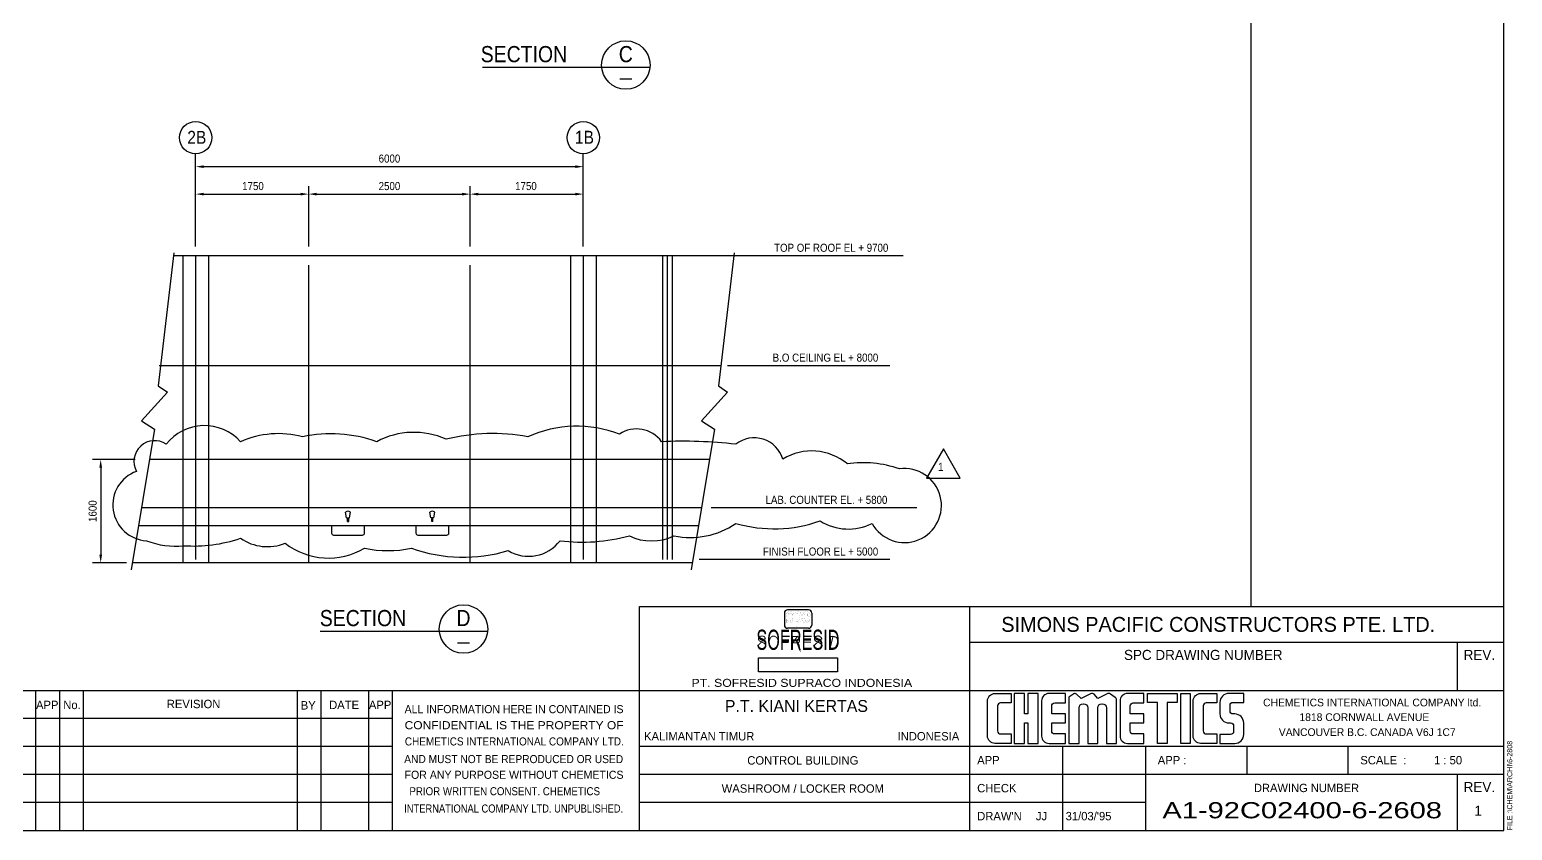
# Model space of a CAD drawing. Extents: x 150 to 41959, y 150 to 29473.
# Drawn here: x 19011 to 41959, y 150 to 12537 of the extents above; entities that cross this region are included whole.
import ezdxf
from ezdxf.enums import TextEntityAlignment as Align

# ---------------------------------------------------------------- set-up
doc = ezdxf.new("R2010")
doc.units = 0
doc.header["$LTSCALE"] = 500
for name, pattern in [('CENTER', [0]), ('HIDDEN2', [0]), ('PHANTOM', [0]), ('PHANTOM2', [0])]:
    doc.linetypes.add(name, pattern=pattern)
doc.layers.get('0').update_dxf_attribs({"linetype": 'CONTINUOUS'})
for name, color, linetype in [('AS', 6, 'CENTER'), ('DIM', 2, 'CONTINUOUS'), ('FORM', 1, 'CONTINUOUS')]:
    doc.layers.add(name, color=color, linetype=linetype)

msp = doc.modelspace()

# ---------------------------------------------------------------- linework, layer by layer
at = {"color": 0}
for p, q in [((29907.06128283721, 9038.312382982116), (21235.2768792653, 9038.312382982118)), ((21379.58283336514, 9038.312382982118), (21379.58283336514, 4288.312382982116)), ((21779.58283336514, 9038.312382982118), (21779.58283336514, 4288.312382982116)), ((27379.58283336514, 9038.312382982118), (27379.58283336514, 4288.312382982116)), ((27779.58283336514, 9038.312382982118), (27779.58283336514, 4288.312382982116)), ((29535.23599969809, 5888.312382982117), (20864.58110185973, 5888.312382982117)), ((29410.15163242924, 5138.312382982116), (20739.49673459089, 5138.312382982116)), ((23916.61134445408, 4986.58167623001), (23901.06457858686, 5074.253671071948)), ((23959.84730553821, 4986.58167623001), (23975.39407140543, 5074.253671071948)), ((25221.71839753807, 4986.58167623001), (25206.17163167085, 5074.253671071948)), ((25264.9543586222, 4986.58167623001), (25280.50112448942, 5074.253671071948)), ((29364.28736443067, 4863.312382982117), (20693.63246659231, 4863.312382982117)), ((23916.61134445408, 4986.58167623001), (23959.84730553821, 4986.58167623001)), ((23928.22932499614, 4928.808513809851), (23928.22932499615, 4969.834432956425)), ((23928.22932499615, 4928.808513809851), (23948.22932499614, 4928.808513809851)), ((23948.22932499614, 4928.808513809851), (23948.22932499614, 4969.834432956418)), ((25264.9543586222, 4986.58167623001), (25221.71839753807, 4986.58167623001)), ((25233.33637808014, 4928.808513809851), (25233.33637808014, 4969.834432956418)), ((25253.33637808013, 4928.808513809851), (25233.33637808014, 4928.808513809851)), ((25253.33637808014, 4928.808513809851), (25253.33637808013, 4969.834432956425)), ((29268.38934952455, 4288.312382982116), (20597.7344516862, 4288.312382982116))]:
    msp.add_line(p, q, dxfattribs=at)
at = {"color": 0, "linetype": 'PHANTOM2'}
msp.add_line((29706.83253411299, 7338.312382982117), (21015.27036039246, 7338.312382982122), dxfattribs=at)
at = {"color": 0, "linetype": 'PHANTOM'}
for points in [[(21241.91324033663, 9085.0671778548), (20999.7059987749, 7028.65762988291), (21143.34325799077, 6928.17940144418), (20741.15885534434, 6483.204191982535), (20942.25105666756, 6354.017789483172), (20580.07309553478, 4182.415719771643)], [(29912.56813817498, 9085.0671778548), (29670.36089661325, 7028.65762988291), (29813.99815582913, 6928.17940144418), (29411.81375318269, 6483.204191982535), (29612.90595450591, 6354.017789483172), (29250.72799337313, 4182.415719771643)]]:
    msp.add_lwpolyline(points, dxfattribs=at)
at = {"color": 0}
msp.add_lwpolyline([(21125.27109631347, 6124.362089904518, 0.7891423851207781), (20665.29324640701, 5703.000124700404, 0.8178055131553708), (20818.61919637583, 4630.442484757262, 0.1197997941799702), (21393.5915087589, 4553.831224761323, 0.09895400003345782), (22275.21562333261, 4668.74807952878, 0.252811679720263), (22965.1823981923, 4592.136819532841, 0.3085869562494169), (24191.78990019585, 4515.525559536903, 0.1054810506678639), (24920.08806480074, 4515.525559536903, 0.1607173261436103), (26415.01597924973, 4477.219964765384, 0.3818927704430747), (27219.97721658603, 4630.442484757262, 0.09895401328217232), (28293.25876862077, 4707.053744753201, 0.2330130190792062), (28983.22544573345, 4707.053744753201, 0.2051377197652205), (29941.51263303857, 4898.581859516597, 0.1559208661557882), (31244.78311002654, 4936.887524741017, 0.2612606398277189), (32049.74424961583, 4898.581859516597, 1.903442038212855), (32471.39061203009, 5741.305789924824, 0.1230250586196927), (31666.42937469378, 5817.917049920763, 0.3223477608178198), (30669.81079764346, 5894.528309916702, 0.5255155304435503), (29941.51263303857, 6124.362089904518, 0.03837894449153294), (28791.56800827242, 6162.667684676037, 0.4091988685992231), (28139.93281865195, 6277.584609896396, 0.2005620671354807), (26721.66787918737, 6239.279015124876, 0.1066972985238545), (25456.72888969161, 6200.973349900457, 0.2331683582134806), (24383.44733765687, 6162.667684676037, 0.137523239730381), (23233.50271289073, 6239.279015124876, 0.1702881257883796), (22275.21562333261, 6162.667684676037, 0.4659694522639926), (21125.27109631347, 6124.362089904518, 2.055946162654722)], format="xyb", dxfattribs=at)
msp.add_lwpolyline([(33152.39848301472, 6050.233581593937), (32892.59086187939, 5600.23358159394), (33412.20610415006, 5600.23358159394)], close=True, dxfattribs=at)
at = {"color": 0, "linetype": 'HIDDEN2'}
for points in [[(24188.22932499614, 4863.312382982117), (24188.22932499614, 4743.312382982117, -0.4142135623730951), (24158.22932499614, 4713.312382982117), (23718.22932499614, 4713.312382982117, -0.4142135623730951), (23688.22932499614, 4743.312382982117), (23688.22932499614, 4863.312382982117)], [(25493.33637808013, 4863.31238298223), (25493.33637808013, 4743.31238298223, -0.4142135623730951), (25463.33637808013, 4713.31238298223), (25023.33637808013, 4713.31238298223, -0.4142135623730951), (24993.33637808013, 4743.31238298223), (24993.33637808013, 4863.31238298223)]]:
    msp.add_lwpolyline(points, format="xyb", dxfattribs=at)
at = {"color": 0}
for centre, radius, start, end in [((23938.22932499614, 5034.808665761703), 54.19526565662115, 46.70488282100411, 133.2951171789959), ((25243.33637808014, 5034.808665761703), 54.19526565662115, 46.70488282100412, 133.2951171789959), ((23938.22932499614, 4965.065441790325), 11.0789564825531, 25.49643305158024, 154.5035669484198), ((25243.33637808014, 4965.065441790325), 11.0789564825531, 25.49643305157531, 154.5035669484247)]:
    msp.add_arc(centre, radius, start, end, dxfattribs=at)
at = {"layer": 'AS', "color": 0}
for p, q in [((21579.58283336514, 9038.312382982118), (21579.58283336514, 4338.312382982116)), ((27579.58283336514, 9038.312382982129), (27579.58283336514, 4338.312382982127)), ((28804.58283336514, 9038.31238298213), (28804.58283336514, 4338.31238298213)), ((28879.58283336514, 9038.31238298213), (28879.58283336514, 4338.31238298213)), ((28954.58283336514, 9038.31238298213), (28954.58283336514, 4338.31238298213))]:
    msp.add_line(p, q, dxfattribs=at)
at = {"layer": 'DIM', "color": 0}
for p, q in [((26020.17135650888, 11957.50519193898), (28611.40025543282, 11957.50519193898)), ((28146.2490289352, 11777.74743643578), (28330.61683323646, 11777.74743643578)), ((21579.58283336514, 9183.587470827284), (21579.58283336514, 10616.90737059263)), ((27579.58283336514, 9183.587470827284), (27579.58283336513, 10616.90737059263)), ((21704.58283336514, 10418.08708113966), (27454.58283336513, 10418.08708113966)), ((21579.58283336514, 10069.6799553265), (21579.58283336514, 10117.98329121643)), ((23329.58283336514, 9183.587470827284), (23329.58283336514, 10117.98329121643)), ((25829.58283336513, 9183.587470827284), (25829.58283336513, 10117.98329121643)), ((21704.58283336514, 9992.98329121643), (23204.58283336514, 9992.98329121643)), ((23454.58283336514, 9992.98329121643), (25704.58283336513, 9992.98329121643)), ((25954.58283336513, 9992.98329121643), (27454.58283336515, 9992.98329121643)), ((32531.68370081459, 9038.312382982116), (29887.72164839063, 9038.312382982116)), ((32325.40229043292, 7338.312382982116), (29812.38614070662, 7338.312382982116)), ((20644.12642600162, 5888.312382982116), (19984.9786686045, 5888.312382982116)), ((20109.9786686045, 5763.312382982116), (20109.9786686045, 4413.312382982116)), ((32739.71102447552, 5138.312382982116), (29558.19775811652, 5138.312382982116)), ((20509.52592160427, 4288.312382982116), (19984.9786686045, 4288.312382982116)), ((32325.40229043294, 4338.312382982116), (29374.94773593584, 4338.312382982116)), ((23508.25832918597, 3232.381776935799), (26099.48722810991, 3232.381776935799)), ((25634.33600161229, 3052.624021432599), (25818.70380591355, 3052.624021432599))]:
    msp.add_line(p, q, dxfattribs=at)
at = {"layer": 'DIM', "color": 0, "linetype": 'CENTER'}
for p, q in [((23329.58283336514, 4288.312382982116), (23329.58283336514, 8893.037295136948)), ((25829.58283336513, 4288.312382982116), (25829.58283336513, 8893.037295136948))]:
    msp.add_line(p, q, dxfattribs=at)
at = {"layer": 'DIM', "color": 0}
for centre, radius in [((28237.81110841928, 11990.00364165112), 375), ((21579.58283336514, 10866.90737059263), 250), ((27579.58283336513, 10866.90737059263), 250), ((25725.89808109637, 3264.880226647943), 375)]:
    msp.add_circle(centre, radius, dxfattribs=at)
for points in [[(21704.58283336514, 10438.92041447299), (21704.58283336514, 10397.25374780633), (21579.58283336514, 10418.08708113966)], [(27454.58283336513, 10438.92041447299), (27454.58283336513, 10397.25374780633), (27579.58283336513, 10418.08708113966)], [(21704.58283336514, 10013.81662454976), (21704.58283336514, 9972.149957883095), (21579.58283336514, 9992.98329121643)], [(23204.58283336514, 10013.81662454976), (23204.58283336514, 9972.149957883095), (23329.58283336514, 9992.98329121643)], [(23454.58283336514, 10013.81662454976), (23454.58283336514, 9972.149957883095), (23329.58283336514, 9992.98329121643)], [(25704.58283336513, 10013.81662454976), (25704.58283336513, 9972.149957883095), (25829.58283336513, 9992.98329121643)], [(25954.58283336513, 10013.81662454976), (25954.58283336513, 9972.149957883095), (25829.58283336513, 9992.98329121643)], [(27454.58283336515, 10013.81662454976), (27454.58283336515, 9972.149957883095), (27579.58283336515, 9992.98329121643)], [(20130.81200193783, 5763.312382982116), (20089.14533527116, 5763.312382982116), (20109.9786686045, 5888.312382982116)], [(20130.81200193783, 4413.312382982116), (20089.14533527116, 4413.312382982116), (20109.9786686045, 4288.312382982116)]]:
    msp.add_solid(points, dxfattribs=at)
at = {"layer": 'FORM', "color": 0}
for p, q in [((37916.10434445129, 3611.9259232), (37916.10434445129, 29472.55861597997)), ((41826.22377622378, 150), (41826.22377622378, 29472.55861597997)), ((28451.66915674178, 3611.9259232), (41826.22377622378, 3611.9259232)), ((28451.66915674178, 150.0000000000028), (28451.66915674178, 3611.9259232)), ((33564.12079957951, 3059.9259232), (41826.22377622378, 3059.9259232)), ((41109.1628892799, 2313.703702000001), (41109.1628892799, 3059.9259232)), ((19102, 2313.703702), (19102, 149.9999999999928)), ((19470, 2313.703701999999), (19470, 149.9999999999925)), ((19838, 2313.703701999999), (19838, 149.9999999999922)), ((23150, 2313.703701999996), (23150, 149.9999999999892)), ((23518, 2313.703701999996), (23518, 149.9999999999892)), ((24254, 2313.703701999996), (24254, 149.9999999999892)), ((24622, 2313.703701999996), (24622, 149.9999999999892)), ((24622.00000000001, 1880.962961600002), (150, 1880.962961600002)), ((24622.00000000001, 1448.222221200001), (150, 1448.222221200003)), ((36284.59783157537, 1448.222221199999), (28451.66915674178, 1448.222221200001)), ((34996.59783157537, 1448.2222212), (34996.59783157537, 150)), ((41826.22377622378, 1448.222221199999), (36284.59783157538, 1448.2222212)), ((37848.59783157538, 1448.222221199999), (37848.59783157537, 1015.4814808)), ((39412.59783157538, 1448.222221199981), (39412.59783157537, 1015.481480799982)), ((24622.00000000001, 1015.481480800002), (150, 1015.481480800004)), ((36284.59783157537, 1015.4814808), (28451.66915674178, 1015.481480800002)), ((41826.22377622378, 1015.4814808), (36284.59783157538, 1015.4814808)), ((41109.1628892799, 150), (41109.1628892799, 1015.4814808)), ((24622.00000000001, 582.7407404000019), (150, 582.7407404000019)), ((36284.59783157537, 582.7407404000016), (28451.66915674178, 582.7407404000019)), ((150, 150), (41826.22377622378, 150))]:
    msp.add_line(p, q, dxfattribs=at)
at = {"layer": 'FORM', "color": 0, "linetype": 'CONTINUOUS'}
for p, q in [((33564.12079957951, 150), (33564.12079957951, 3611.9259232)), ((150, 2313.703702000001), (41826.22377622378, 2313.703702)), ((36284.59783157537, 150), (36284.59783157538, 1448.2222212))]:
    msp.add_line(p, q, dxfattribs=at)
at = {"layer": 'FORM', "color": 0}
for points in [[(30741.34106204944, 3559.66081411549, 0.4142135623730951), (30691.72856204892, 3510.048314115478, 0.4142135623730951)], [(31116.97856204916, 3510.048314115478, 0.4142135623730951), (31067.36606204937, 3559.66081411549, 0.4142135623730951)], [(30691.72856204892, 3325.773314115498, 0.4142135623730951), (30741.34106204944, 3276.160814115486, 0.4142135623730951)], [(31067.36606204937, 3276.160814115486, 0.4142135623730951), (31116.97856204916, 3325.773314115498, 0.4142135623730951)]]:
    msp.add_lwpolyline(points, format="xyb", dxfattribs=at)
for points in [[(30691.72856204892, 3510.048314115478), (30691.72856204892, 3325.773314115498)], [(31067.36606204937, 3559.66081411549), (30741.34106204944, 3559.66081411549)], [(31116.97856204916, 3510.048314115478), (31116.97856204916, 3325.773314115498)], [(31067.36606204937, 3276.160814115486), (30741.34106204944, 3276.160814115486)]]:
    msp.add_lwpolyline(points, dxfattribs=at)
at = {"layer": 'FORM', "color": 0, "const_width": 1.4175}
for points in [[(30719.12791406354, 3497.981653934142, 0.2649801583849902), (30728.26076328271, 3458.367341072711, 0.2649801583849902)], [(30770.2812656287, 3532.672896380621, 0.3495969337888795), (30719.12791406354, 3497.981653934142, 0.3495969337888795)], [(30816.76654137988, 3474.958615452864, 0.3936342458865036), (30764.32707075434, 3505.048388506578, 0.6434168220046662), (30758.36123170517, 3488.400983886334, 0.6434168220046662)], [(30822.08698487881, 3519.427798184337, 0.1543806681393017), (30770.2812656287, 3532.672896380621, 0.1543806681393017)], [(30880.03400348386, 3511.283575825758, 0.02651416550264952), (30871.53770967049, 3509.289923748941, 0.02436190330876967)], [(30904.40802019799, 3532.232297375198, 0.0836388900837488), (30872.21872533406, 3520.687847589546, 0.0836388900837488)], [(30890.1738254404, 3509.981050118598, 0.153806305593043), (30880.03400348386, 3511.283575825713, 0.153806305593043)], [(30912.05252248616, 3493.444348581228, 0.1496496585383769), (30897.21090750096, 3506.728300493263, 0.1496496585383769)], [(30899.12470916312, 3380.636074211419, 0.3412580951651618), (30912.05252248616, 3493.444348581228, 0.3412580951651618)], [(30917.08279764349, 3530.60414024127, 0.153806305593043), (30904.40802019799, 3532.232297375198, 0.153806305593043)], [(30944.43116895051, 3509.933263319557, 0.1496496585383769), (30925.87915021937, 3526.538203209624, 0.1496496585383769)], [(30926.52550913332, 3367.166875967872, 0.3472229159864206), (30944.43116895051, 3509.933263319557, 0.3472229159864206)], [(30969.75184762483, 3468.172882646844, 0.0541372380082049), (30976.93788236571, 3396.348108040605, 0.0541372380082049)], [(31030.12543044457, 3533.088853851781, 0.3321280802567386), (30969.75184762483, 3468.172882646844, 0.3321280802567386)], [(31010.32057709523, 3496.990674506072, 0.1143888711505439), (31014.812381388, 3394.164898761131, 0.1178390781703009)], [(31054.55080486423, 3502.478666843866, 0.5991376851060016), (31010.32057709523, 3496.990674506072, 0.7955520369033527)], [(31092.51519157766, 3480.122088378415, 0.3264943082172232), (31030.02017465402, 3533.069588626098, 0.3381523633448678)], [(31054.55080486423, 3480.122088378415, 1.225977628630325), (31092.51519157766, 3480.122088378415, 1.225977628630325)], [(31054.55080486423, 3480.122088378415, 0.1015183736457274), (31054.55080486423, 3502.478666843866, 0.1015183736457274)], [(30719.07607739264, 3371.207068925117, 0.1507659401117336), (30771.98634145749, 3357.117397040032, 0.1507659401117336)], [(30726.20146784317, 3412.88749523634, 0.4250661347447238), (30779.70300111116, 3385.043164178536, 0.4250661347447238)], [(30771.98634145749, 3357.117397040032, 0.3495969337888795), (30823.13969302192, 3391.808639486465, 0.3495969337888795)], [(30779.5279745245, 3385.01111219531, 0.5793255295406635), (30784.15256927834, 3401.389309534319, 0.6390955371477732)], [(30823.13969302192, 3391.808639486465, 0.26498015838499), (30814.00684380348, 3431.422952347942, 0.26498015838499)], [(30833.42746475679, 3306.549135398667, 0.2070934758033776), (30836.7812253338, 3314.299078899115, 0.2070934758033776)], [(30904.52745328072, 3358.943766647247, 0.03183303762056458), (30871.47838902307, 3358.895229686471, 0.03111850976689751)], [(30872.21872533406, 3387.532756146323, 0.6137777311781937), (30894.75811275185, 3376.088646389656, 0.6137777311781937)], [(30872.21872533406, 3314.110064033469, 0.2073920117712924), (30875.58136411605, 3306.351793122225, 0.2073920117712924)], [(30894.75811275185, 3376.08864638952, 0.08738750665258899), (30899.15890133776, 3380.669928916599, 0.08738750665258899)], [(30904.52745328072, 3358.943766647247, 0.2130920374431803), (30926.52550913332, 3367.166875967872, 0.2130920374431803)], [(30976.93788236571, 3396.348108040605, 0.04789211180493934), (30979.36773273101, 3388.592010117976, 0.04789211180493934)], [(30984.57110033411, 3376.261131312425, 0.1501865236582836), (30992.59405636254, 3366.686564459872, 0.1501865236582836)], [(30992.59405636254, 3366.686564459872, 0.3383571074634022), (31057.03445633113, 3371.679834212513, 0.3383571074634022)], [(31014.812381388, 3394.164898761131, 0.4476033871394089), (31044.61619899518, 3389.796371934529, 0.4476033871394089)], [(31044.61619899518, 3389.796371934529, 0.09879852695169625), (31079.56472321308, 3420.376059720651, 0.09879852695169625)], [(31057.03445633113, 3371.679834212513, 0.07167102148497505), (31089.32192540593, 3417.806338057938, 0.07167102148497505)]]:
    msp.add_lwpolyline(points, format="xyb", dxfattribs=at)
at = {"layer": 'FORM', "color": 0}
for points, const_width in [([(30728.2414980407, 3458.421262139121), (30740.58073487901, 3445.009048184341)], 1.4175), ([(30740.74616889044, 3444.781245236312), (30784.30333073408, 3401.243259234855)], 1.4175), ([(30801.83832480758, 3445.009048184341), (30758.28116296467, 3488.547034185798)], 1.4175), ([(30814.02610904548, 3431.369031281532), (30801.80571665329, 3445.02512178375)], 1.4175), ([(30821.7559491102, 3520.21325076695), (30816.79738587697, 3474.958615452864)], 1.4175), ([(30872.21872533406, 3533.602798184314), (30825.61666459584, 3504.924606961061)], 1.4175), ([(30826.1499753338, 3505.252798184314), (30836.92084504652, 3495.283446188308)], 1.4175), ([(30836.7812253338, 3495.412676055288), (30836.7812253338, 3314.299078899115)], 1.4175), ([(30872.21872533406, 3534.021196815014), (30872.21872533406, 3520.23665142757)], 1.4175), ([(30872.21872533406, 3509.485158643532), (30872.21872533406, 3387.532756146323)], 1.4175), ([(30890.1738254404, 3509.981050118598), (30897.21090750096, 3506.728300493263)], 1.4175), ([(30917.08279764349, 3530.60414024127), (30925.87915021937, 3526.538203209624)], 1.4175), ([(30727.24111163476, 3412.539737457122), (30718.75489893133, 3412.615303276437)], 1.4175), ([(30719.46328700648, 3413.28346034485), (30719.42847128299, 3370.634321058345)], 1.4175), ([(30826.1499753338, 3299.715298184322), (30833.42746475679, 3306.549135398667)], 1.4175), ([(30882.66493539119, 3299.715298184322), (30826.1499753338, 3299.715298184322)], 1.4175), ([(30872.21872533406, 3358.942442275896), (30872.21872533406, 3314.110064033469)], 1.4175), ([(30882.66493539119, 3299.715298184322), (30875.58136411605, 3306.351793122225)], 1.4175), ([(30979.36773273101, 3388.592010117976), (30984.57110033411, 3376.261131312425)], 1.4175), ([(31079.56472321308, 3420.376059720651), (31089.32192540593, 3417.806338057938)], 1.4175), ([(30399.93741768118, 3106.270840960509), (30399.93741768118, 3106.270840960509), (30398.33152710049, 3112.698109164206), (30396.61843909704, 3118.420739307897), (30394.79497531207, 3123.500029648597), (30392.85795738393, 3127.997278443457), (30390.80420695315, 3131.973783949582), (30388.63054565951, 3135.490844423988), (30386.33379514282, 3138.609758123824), (30383.91077704288, 3141.391823306106), (30381.35869825488, 3143.889873230604), (30378.67630669786, 3146.122881167288), (30375.86273554549, 3148.101355388884), (30372.91711797367, 3149.835804167936), (30369.83858715609, 3151.336735777171), (30366.62627626716, 3152.614658489177), (30363.27931848206, 3153.68008057659), (30359.79684697374, 3154.543510312136), (30356.18365336264, 3155.213509991985), (30352.46716304461, 3155.690858006677), (30348.68045985928, 3155.97438677038), (30344.85662764779, 3156.062928697305), (30341.02875025052, 3155.955316201529), (30337.22991150859, 3155.650381697218), (30333.49319526166, 3155.146957598539), (30329.85168535012, 3154.443876319659), (30326.33425187957, 3153.541851385229), (30322.95291001571, 3152.449120762106), (30319.71546118654, 3151.175803527588), (30316.62970682297, 3149.732018759108), (30313.70344835447, 3148.127885534007), (30310.94448720975, 3146.373522929629), (30308.36062481973, 3144.479050023313), (30305.95966261314, 3142.45458589245), (30303.74814993917, 3140.30937392505), (30301.72762781946, 3138.049154751446), (30299.89838519756, 3135.678793312776), (30298.26071101412, 3133.203154549995), (30296.81489421197, 3130.627103404198), (30295.56122373175, 3127.955504816431), (30294.49998851629, 3125.19322372765), (30293.63147750697, 3122.345125078994), (30292.95687054906, 3119.419771166634), (30292.48091110636, 3116.440513707551), (30292.2092335422, 3113.434401773942), (30292.14747222428, 3110.428484437956), (30292.30126151812, 3107.44981077179), (30292.6762357885, 3104.525429847639), (30293.27802940312, 3101.682390737654), (30294.11227672605, 3098.947742513986), (30295.18157823474, 3096.3417881973), (30296.47639884785, 3093.857846601817), (30297.98416959672, 3091.482490490319), (30299.69232150976, 3089.202292625544), (30301.58828561831, 3087.003825770229), (30303.65949295152, 3084.873662687063), (30305.89337454, 3082.798376138829), (30308.27736141361, 3080.764538888264), (30310.80001629085, 3078.761739961522), (30313.45442864691, 3076.791633438519), (30316.23481964413, 3074.858889662722), (30319.13541044629, 3072.968178977511), (30322.15042221648, 3071.124171726263), (30325.27407611775, 3069.331538252357), (30328.50059331319, 3067.594948899217), (30331.82419496731, 3065.919074010265), (30335.23604427388, 3064.305827128931), (30338.71507255823, 3062.746094599027), (30342.23715317636, 3061.228005964416), (30345.77815948502, 3059.739690768959), (30349.31396484022, 3058.269278556521), (30352.82044259872, 3056.804898870963), (30356.27346611797, 3055.334681256194), (30359.64890875254, 3053.84675525603), (30362.92671312473, 3052.329412579014), (30366.10309891181, 3050.771593592584), (30369.17835505516, 3049.162400828812), (30372.15277049687, 3047.490936819725), (30375.02663417905, 3045.746304097396), (30377.80023504307, 3043.917605193941), (30380.47386203176, 3041.993942641433), (30383.04780408504, 3039.964418971898), (30385.5188346875, 3037.821769206733), (30387.86966548502, 3035.573258324588), (30390.07949266521, 3033.229783793389), (30392.12751241645, 3030.802243081019), (30393.99292092491, 3028.301533655452), (30395.65491437967, 3025.73855298457), (30397.09268896764, 3023.124198536346), (30398.28544087719, 3020.469367778618), (30399.21792842503, 3017.781682452472), (30399.89715845146, 3015.05566139091), (30400.33569992735, 3012.282547700137), (30400.54612182063, 3009.453584486222), (30400.54099310361, 3006.56001485528), (30400.33288274423, 3003.593081913517), (30399.93435971334, 3000.544028767002), (30399.35799298106, 2997.404098521896), (30398.61599034044, 2994.174361465196), (30397.71911487402, 2990.895196607574), (30396.67776848797, 2987.616810140492), (30395.50235308922, 2984.389408255505), (30394.20327058393, 2981.26319714412), (30392.79092287758, 2978.288382997892), (30391.27571187634, 2975.515172008239), (30389.66803948712, 2972.993770366805), (30387.9756349044, 2970.76085972891), (30386.19553647292, 2968.79902360571), (30384.32210982788, 2967.07732097217), (30382.34972060378, 2965.564810803256), (30380.27273443364, 2964.230552074026), (30378.08551695195, 2963.043603759446), (30375.78243379318, 2961.973024834482), (30373.3578505911, 2960.987874274191), (30370.80933541944, 2960.064476032142), (30368.14726610461, 2959.208213976411), (30365.38522291445, 2958.43173695372), (30362.53678611389, 2957.747693810746), (30359.61553597077, 2957.168733394213), (30356.63505275003, 2956.707504550799), (30353.60891671877, 2956.376656127271), (30350.55070814411, 2956.188836970217), (30347.47477780326, 2956.152512077154), (30344.3985585203, 2956.259411048235), (30341.34025363088, 2956.497079634449), (30338.3180664721, 2956.853063586699), (30335.35020037886, 2957.314908655929), (30332.4548586868, 2957.870160593132), (30329.65024473157, 2958.506365149254), (30326.95456185026, 2959.21106807515), (30324.38187187723, 2959.973858397064), (30321.92967065199, 2960.792498242075), (30319.59131250984, 2961.666793012604), (30317.36015179046, 2962.596548110936), (30315.22954283133, 2963.581568939493), (30313.19283996924, 2964.621660900606), (30311.24339754166, 2965.716629396605), (30309.37456988755, 2966.866279829913), (30307.57727941742, 2968.075120379184), (30305.83272083237, 2969.366470328453), (30304.11965690797, 2970.768351738128), (30302.41685041834, 2972.308786668567), (30300.70306413906, 2974.015797180176), (30298.95706084495, 2975.917405333315), (30297.15760331088, 2978.041633188389), (30295.28345431096, 2980.416502805805), (30293.32974999194, 2983.068122702401), (30291.35711998239, 2986.014947221214), (30289.44256728279, 2989.273517161758), (30287.66309489216, 2992.860373323641), (30286.09570581099, 2996.792056506286), (30284.81740303902, 3001.085107509301), (30283.90518957673, 3005.7560671322), (30283.43606842315, 3010.8214761745), (30395.79514748545, 3124.404227590015), (30385.29153377455, 3144.331026083968), (30361.25157281637, 3156.586007157751), (30328.48325680312, 3156.586007157751), (30303.92551207111, 3143.733222129152), (30291.57267059415, 3123.208619680384), (30291.57267059415, 3097.503049623186), (30306.81030738557, 3080.465636910834), (30330.85026834375, 3065.221636062973), (30360.73378904181, 3054.16226289882), (30384.10802800423, 3041.209843877744), (30401.12092345149, 3020.784875421453), (30401.12092345149, 2998.466861108239), (30390.54334063036, 2969.772271276919), (30374.71395095341, 2960.406675984781), (30350.74795910547, 2954.528270429058), (30325.59846148794, 2958.613264120334), (30308.58556604141, 2966.285081540503), (30296.30669367467, 2977.444088697133), (30284.02782130867, 2996.773083236224), (30283.43606842315, 3010.8214761745)], 14.0625), ([(30659.06481244962, 2943.193837850652), (30659.06481244962, 3151.448072561346), (30771.90764168914, 3151.448072561346)], 16.875), ([(30758.28864410938, 3058.998770600841), (30661.49674694676, 3058.998770600841)], 16.875), ([(30818.1148081239, 3149.98831067934), (30818.1148081239, 3149.98831067934), (30843.07808391965, 3149.780423905362), (30862.64687588843, 3149.19192607132), (30877.55979666178, 3148.275560909281), (30888.55545887124, 3147.084072151268), (30896.37247514835, 3145.670203529301), (30901.74945812393, 3144.086698775357), (30905.42502043096, 3142.386301621458), (30908.13777470027, 3140.621755799669), (30910.50536890686, 3138.836776862594), (30912.66159240182, 3137.038967645743), (30914.61926987973, 3135.22690280521), (30916.39122603516, 3133.399156997133), (30917.9902855634, 3131.554304877558), (30919.42927315901, 3129.690921102714), (30920.72101351656, 3127.807580328602), (30921.87833133063, 3125.902857211407), (30922.91254717344, 3123.974138415873), (30923.82896512496, 3122.014058641038), (30924.63138514355, 3120.014064594683), (30925.32360718757, 3117.965602984499), (30925.90943121392, 3115.860120518267), (30926.39265718168, 3113.689063903633), (30926.77708504704, 3111.443879848378), (30927.06651476907, 3109.116015060193), (30927.2652212792, 3106.702301592362), (30927.37937940398, 3104.221112880362), (30927.41563894448, 3101.696207705357), (30927.3806497025, 3099.151344848372), (30927.28106147694, 3096.61028309048), (30927.12352407031, 3094.096781212751), (30926.91468728296, 3091.634597996257), (30926.66120091523, 3089.247492222069), (30926.36908147539, 3086.954312531373), (30926.04181229978, 3084.754267005759), (30925.68224343264, 3082.641653586928), (30925.29322491679, 3080.610770216584), (30924.87760679648, 3078.65591483643), (30924.43823911523, 3076.771385388168), (30923.97797191658, 3074.951479813502), (30923.49965524478, 3073.190496054179), (30922.99956839194, 3071.481068945753), (30922.44770765316, 3069.809180899905), (30921.8074985714, 3068.15915122212), (30921.04236669108, 3066.515299217975), (30920.11573755441, 3064.861944193002), (30918.99103670581, 3063.183405452686), (30917.63168968897, 3061.464002302649), (30916.00112204684, 3059.688054048378), (30913.93894489153, 3057.859678706576), (30910.78951160595, 3056.062189138368), (30905.77336113926, 3054.398696916008), (30898.1110324428, 3052.972313611793), (30887.02306446645, 3051.886150797976), (30871.72999616083, 3051.243320046764), (30851.45236647583, 3051.1469329305), (30825.41071436277, 3051.700101021437), (30892.53273324281, 3149.98831067934), (30910.52919236751, 3140.743408449419), (30923.17537504929, 3126.146139205879), (30928.03929541766, 3110.089177995645), (30927.06653189376, 3088.193239172655), (30923.66178249864, 3072.622818646199), (30919.28426957962, 3060.458462567534), (30903.23333750272, 3049.267257771829), (30825.41071436277, 3051.700101021437)], 16.875), ([(30818.60121557326, 2943.193837850652), (30818.60121557326, 3149.98831067934)], 16.875), ([(30899.34218065897, 3047.807495889823), (30899.34218065897, 3047.807495889823), (30905.17595314083, 3041.282283656222), (30909.66977430213, 3035.474583087956), (30913.01126564355, 3030.235189711687), (30915.3880486672, 3025.41489905417), (30916.98774487446, 3020.864506642114), (30917.9979757682, 3016.43480800218), (30918.60636284906, 3011.97659866108), (30919.0005276199, 3007.340674145565), (30919.3391171662, 3002.420357987388), (30919.6648809149, 2997.279085738786), (30919.99159387484, 2992.022820956994), (30920.33303105633, 2986.757527199291), (30920.70296747112, 2981.58916802305), (30921.11517812806, 2976.623706985505), (30921.58343803818, 2971.967107643889), (30922.12152221179, 2967.725333555621), (30922.7410681509, 2963.974412369374), (30923.44516332811, 2960.670628100127), (30924.23475770698, 2957.740328854255), (30925.11080125329, 2955.10986273813), (30926.07424392987, 2952.705577858172), (30927.1260357025, 2950.4538223208), (30928.26712653401, 2948.280944232386), (30929.49846639091, 2946.113291699397), (30916.8522837084, 3029.317621514623), (30919.28426957962, 3010.827817054781), (30921.22979662742, 2962.170252909631), (30926.09371699579, 2951.952199396795), (30929.49846639091, 2946.113291699397)], 16.875), ([(30985.91993238439, 3151.448072561346), (31111.89530038097, 3151.448072561346)], 16.875), ([(31103.14027454293, 3059.971921883756), (30991.75661627593, 3059.971921883756)], 16.875), ([(30994.18855077307, 3154.854067093869), (30994.18855077307, 2955.844804528409)], 16.875), ([(31268.99971763338, 3106.196572864031), (31268.99971763338, 3106.196572864031), (31268.86339532863, 3109.468207228395), (31268.45632830952, 3112.708954044013), (31267.78136641802, 3115.910735633873), (31266.84135949905, 3119.065474321054), (31265.63915739386, 3122.165092428544), (31264.1776099466, 3125.201512279467), (31262.45956699928, 3128.166656196812), (31260.48787839533, 3131.052446503657), (31258.26919393582, 3133.849538376183), (31255.82536325234, 3136.543518403381), (31253.18203593557, 3139.118706027296), (31250.36486157548, 3141.559420689976), (31247.39948976127, 3143.849981833604), (31244.31157008509, 3145.97470890027), (31241.1267521347, 3147.917921332022), (31237.87068550224, 3149.663938570951), (31234.56521981858, 3151.19969343997), (31231.21700488479, 3152.522572285182), (31227.8288905443, 3153.632574833467), (31224.40372663983, 3154.529700811748), (31220.9443630141, 3155.213949946859), (31217.45364951054, 3155.685321965724), (31213.93443597186, 3155.943816595267), (31210.38957224079, 3155.989433562366), (31206.82459983579, 3155.822647845083), (31203.25582697038, 3155.445835426202), (31199.70225353533, 3154.86184753969), (31196.18287941991, 3154.073535419605), (31192.71670451341, 3153.083750299823), (31189.32272870658, 3151.895343414402), (31186.01995188798, 3150.511165997308), (31182.8273739469, 3148.934069282462), (31179.76399470787, 3147.167696422333), (31176.84881372403, 3145.218858242891), (31174.1008304845, 3143.095157488473), (31171.53904447765, 3140.804196903503), (31169.18245519188, 3138.353579232456), (31167.05006211483, 3135.75090721962), (31165.1608647349, 3133.003783609468), (31163.53386254119, 3130.119811146336), (31162.18441344896, 3127.109601982978), (31161.11330908676, 3123.9958059051), (31160.3176995122, 3120.804082106828), (31159.79473478216, 3117.560089782195), (31159.54156495205, 3114.289488125281), (31159.5553400795, 3111.017936330166), (31159.83321022064, 3107.771093590885), (31160.37232543237, 3104.574619101516), (31161.17395236794, 3101.449420340863), (31162.25582406329, 3098.397397926795), (31163.63979015001, 3095.415700761817), (31165.34770026043, 3092.501477748523), (31167.40140402759, 3089.65187778955), (31169.82275108382, 3086.864049787403), (31172.6335910607, 3084.135142644676), (31175.85577358983, 3081.462305263961), (31179.49943186028, 3078.841736227481), (31183.52783328006, 3076.265832836419), (31187.89252881248, 3073.726042071633), (31192.54506942158, 3071.213810913845), (31197.43700607065, 3068.720586344001), (31202.51988972447, 3066.237815342823), (31207.74527134632, 3063.756944891214), (31213.06470190026, 3061.269421969986), (31218.42925732559, 3058.764476092814), (31223.7881134664, 3056.222466905013), (31229.08997114206, 3053.621536584672), (31234.28353117339, 3050.939827309925), (31239.31749437903, 3048.155481258949), (31244.14056157981, 3045.246640609833), (31248.70143359436, 3042.191447540712), (31252.94881124352, 3038.968044229717), (31256.83614526857, 3035.560908452556), (31260.3358861015, 3031.979860375271), (31263.42523409472, 3028.241055761385), (31266.08138960143, 3024.360650374468), (31268.28155297477, 3020.354799978089), (31270.00292456866, 3016.239660335862), (31271.22270473552, 3012.031387211267), (31271.91809382854, 3007.746136367963), (31272.08085862291, 3003.40671597079), (31271.76103157978, 2999.062543790081), (31271.02321158014, 2994.769689997532), (31269.9319975072, 2990.584224764792), (31268.55198824193, 2986.562218263465), (31266.94778266825, 2982.759740665245), (31265.18397966644, 2979.232862141783), (31263.3251781204, 2976.037652864728), (31261.41856056271, 2973.215452722583), (31259.44164413592, 2970.7486804714), (31257.35452963414, 2968.605024584043), (31255.11731785079, 2966.752173533281), (31252.69010957851, 2965.157815792066), (31250.0330056129, 2963.789639833261), (31247.10610674662, 2962.615334129681), (31243.86951377306, 2961.602587154187), (31240.30201045313, 2960.724155830452), (31236.45711241767, 2959.97307088502), (31232.40701826359, 2959.347431495292), (31228.22392658778, 2958.845336838534), (31223.98003598788, 2958.464886092146), (31219.74754506079, 2958.204178433483), (31215.59865240412, 2958.061313039856), (31211.60555661405, 2958.034389088665), (31207.82319829374, 2958.125307152171), (31204.23748606114, 2958.351173382528), (31200.81707053975, 2958.732895326797), (31197.53060235449, 2959.291380532125), (31194.34673212815, 2960.047536545575), (31191.23411048419, 2961.022270914249), (31188.16138804683, 2962.236491185207), (31185.09721543957, 2963.7111049056), (31182.02085141308, 2965.457437002409), (31178.95398723191, 2967.448481922487), (31175.92892228564, 2969.647651492472), (31172.97795596602, 2972.01835753914), (31170.13338766334, 2974.524011889219), (31167.42751676862, 2977.12802636944), (31164.8926426729, 2979.793812806487), (31162.56106476791, 2982.484783027088), (31160.46049095672, 2985.185414829733), (31158.60026320148, 2987.964449899858), (31156.98513197491, 2990.911695894614), (31155.61984775119, 2994.11696047115), (31154.50916100523, 2997.670051286662), (31153.65782221121, 3001.660775998301), (31153.07058184186, 3006.178942263217), (31152.75219037282, 3011.314357738605), (31268.99971763338, 3114.954934410128), (31263.16303374112, 3131.985046903277), (31238.35707582617, 3151.93461324517), (31210.63277596546, 3158.260131541705), (31181.44925375742, 3150.961461962255), (31160.53445268696, 3131.498436304185), (31157.61611074046, 3103.76365969911), (31171.23505694687, 3080.894639508518), (31212.57830301398, 3061.431613850449), (31256.83994240022, 3040.995436909464), (31277.7547948455, 3008.39490388986), (31263.64944119047, 2971.901765738643), (31247.59850911356, 2960.223950343801), (31209.17360499221, 2956.817955811324), (31185.3404106019, 2960.710560942938), (31160.0480452376, 2982.606429850615), (31153.23854644809, 2996.717088495019), (31152.75219037282, 3011.314357738605)], 16.875), ([(31332.71703849238, 3169.937877021233), (31332.71703849238, 2943.193837850652)], 16.875), ([(31397.40707150119, 3150.474921278477), (31397.40707150119, 3150.474921278477), (31413.68337668606, 3150.34266519266), (31427.34485241523, 3149.964270188696), (31438.71781794948, 3149.367296146796), (31448.12859255031, 3148.579302947031), (31455.90349547926, 3147.627850469611), (31462.36884599708, 3146.540498594698), (31467.85096336458, 3145.344807202458), (31472.676166844, 3144.068336173053), (31477.11884328888, 3142.729300403574), (31481.24564993046, 3141.30853485873), (31485.07131159273, 3139.77752952011), (31488.61055309968, 3138.107774369304), (31491.87809927604, 3136.270759387993), (31494.88867494507, 3134.237974557767), (31497.6570049315, 3131.980909860216), (31500.1978140586, 3129.471055276975), (31502.52606463906, 3126.691146413317), (31504.65766893027, 3123.668901369286), (31506.6087766783, 3120.443283868475), (31508.39553762923, 3117.053257634519), (31510.03410152768, 3113.537786391147), (31511.54061811973, 3109.935833861949), (31512.93123715146, 3106.286363770654), (31514.22210836823, 3102.628339840806), (31515.4258982118, 3098.989480149715), (31516.54133991393, 3095.352520188875), (31517.56368340063, 3091.688949803268), (31518.48817860006, 3087.970258838062), (31519.31007543896, 3084.167937138239), (31520.02462384477, 3080.253474548921), (31520.62707374495, 3076.198360915135), (31521.11267506622, 3071.974086081912), (31521.47683610525, 3067.563385609095), (31521.7155986356, 3062.993977915233), (31521.82516279933, 3058.304827133646), (31521.8017287392, 3053.534897397697), (31521.64149659726, 3048.723152840615), (31521.34066651703, 3043.908557595808), (31520.89543863982, 3039.13007579655), (31520.30201310914, 3034.42667157616), (31519.55817337436, 3029.830656643856), (31518.6680361148, 3025.347733012371), (31517.63730131712, 3020.976950270427), (31516.47166896943, 3016.717358006657), (31515.17683905764, 3012.568005809784), (31513.75851156987, 3008.52794326844), (31512.22238649203, 3004.596219971348), (31510.57416381078, 3000.771885507141), (31508.81764351867, 2997.056682114511), (31506.94902562315, 2993.46312263225), (31504.96261013829, 2990.006412549122), (31502.85269707671, 2986.701757353979), (31500.61358645104, 2983.564362535584), (31498.23957827536, 2980.609433582743), (31495.72497256155, 2977.85217598422), (31493.06406932298, 2975.307795228822), (31490.2502186094, 2972.987220250264), (31487.27297061047, 2970.884273761807), (31484.12092555369, 2968.988501921661), (31480.78268366586, 2967.28945088795), (31477.24684517376, 2965.776666818886), (31473.50201030346, 2964.439695872592), (31469.53677928247, 2963.268084207324), (31465.33975233757, 2962.25137798125), (31460.85139719722, 2961.379756937289), (31455.81965159505, 2960.645935157585), (31449.94432076707, 2960.043260309079), (31442.92520995001, 2959.565080058713), (31434.46212437845, 2959.204742073428), (31424.25486928984, 2958.955594020075), (31412.00324991802, 2958.810983565685), (31397.40707150119, 2958.764258377108), (31444.58705283393, 3150.474921278477), (31476.20250953838, 3144.636013581033), (31502.46763842657, 3132.4715875871), (31515.11382110836, 3102.303967732417), (31522.40972734723, 3074.082580528205), (31521.9233198986, 3033.210226646237), (31511.70907171323, 2999.636542343763), (31494.68537611243, 2972.874917021557), (31467.93383977562, 2960.710560942938), (31439.72313246555, 2958.764258377108), (31397.40707150119, 2958.764258377108)], 16.875), ([(31405.1893338146, 3156.313828975875), (31405.1893338146, 2951.465588797704)], 16.875), ([(30986.40628845966, 2960.223950343801), (31115.78645722472, 2960.223950343801)], 16.875)]:
    msp.add_lwpolyline(points, dxfattribs=dict(at, const_width=const_width))
at = {"layer": 'FORM', "color": 0, "const_width": 14.0625}
msp.add_lwpolyline([(30528.71763930522, 3154.792595293305, 0.1420302829006971), (30502.74141107508, 3151.684079729297, 0.1070367857440437), (30477.78093605736, 3127.927446490834, 0.08079455742283509), (30462.49721936835, 3095.08894740094, 0.06869892818394385), (30456.68226274935, 3052.966654989189, 0.06869892818398819), (30462.49721936835, 3010.844362577439, 0.0807945574228752), (30477.78093605736, 2978.005863487545, 0.1070367857441102), (30502.74141107508, 2958.115094157996, 0.1429729435043451), (30528.71763930522, 2953.432296511904, 0.1429729435043087), (30549.20708295246, 2959.21106807515, 0.1070367857440453), (30577.31534499541, 2979.735670523918, 0.08079455742285661), (30590.77772313245, 3010.8214761745, 0.06869892818398302), (30597.21303575785, 3053.564458944005, 0.06869892818394902), (30591.36947601725, 3094.514029849109, 0.08079455742285342), (30577.31534499541, 3125.599835499646, 0.1162823980430541), (30553.94110603371, 3146.124437948414, 0.1377185798393963)], format="xyb", close=True, dxfattribs=at)
at = {"layer": 'FORM', "color": 0}
for points in [[(31515.45903004877, 2599.821863706905), (30293.24809404931, 2599.821863706905), (30293.24809404931, 2818.029545706907), (31515.45903004877, 2818.029545706907)], [(34618.05545860197, 2267.703702000001), (34461.65545860197, 2267.703702000001), (34461.65545860197, 1949.962961600001), (34406.45545860197, 1949.962961600001), (34406.45545860197, 2267.703702000001), (34250.05545860197, 2267.703702000001), (34250.05545860198, 1494.2222212), (34406.45545860197, 1494.2222212), (34406.45545860197, 1811.962961600002), (34461.65545860197, 1811.962961600002), (34461.65545860197, 1494.2222212), (34618.05545860197, 1494.2222212)], [(36826.05545860196, 2267.703701999981), (36973.25545860196, 2267.703701999981), (36973.25545860198, 1494.22222119998), (36826.05545860196, 1494.22222119998)]]:
    msp.add_lwpolyline(points, close=True, dxfattribs=at)
for points in [[(33836.05545860198, 2152.703701999978, -0.4142135623730977), (33951.05545860198, 2267.703701999979), (34204.05545860198, 2267.703701999979), (34204.05545860198, 2120.503701999979), (34038.45545860197, 2120.503701999979, 0.4142135623730984), (33992.45545860197, 2074.503701999979), (33992.45545860198, 1687.422221199977, 0.4142135623730888), (34038.45545860197, 1641.422221199979), (34204.05545860198, 1641.422221199978), (34204.05545860198, 1494.222221199978), (33951.05545860199, 1494.222221199978, -0.4142135623730923), (33836.05545860199, 1609.222221199977)], [(35832.45545860197, 2169.392891223096, 0.2455593369827397), (35812.71743329678, 2207.159393379492), (35741.44627373628, 2256.719751950612, 0.3345492943685248), (35686.50439054748, 2263.518182706051), (35541.29573211908, 2190.341236608618), (35486.24854177415, 2254.765937118091, 0.3345492943685248), (35431.30665858536, 2261.56436787353), (35286.09800015696, 2188.387421776098), (35214.4133236218, 2257.353490094475, 0.3345492943685054), (35170.45981707077, 2262.792234698824), (35096.45545860197, 2209.036082772255), (35096.45545860197, 1494.2222212), (35252.85545860197, 1494.2222212), (35252.85545860197, 2044.343985433748, -0.4142135623730951), (35317.25545860197, 2108.743985433748), (35321.85545860197, 2108.743985433748, -0.4142135623730951), (35386.25545860198, 2044.343985433748), (35386.25545860198, 1494.2222212), (35542.65545860197, 1494.2222212), (35542.65545860197, 2044.343985433748, -0.4142135623730951), (35607.05545860197, 2108.743985433748), (35611.65545860198, 2108.743985433748, -0.4142135623730951), (35676.05545860198, 2044.343985433748), (35676.05545860198, 1494.2222212), (35832.45545860197, 1494.2222212)], [(37019.25545860198, 2152.703702, -0.4142135623730977), (37134.25545860198, 2267.703702000001), (37387.25545860199, 2267.703702000001), (37387.25545860199, 2120.503702000001), (37221.65545860198, 2120.503702000001, 0.4142135623730984), (37175.65545860198, 2074.503702), (37175.65545860198, 1687.422221199999, 0.4142135623730888), (37221.65545860198, 1641.4222212), (37387.25545860199, 1641.4222212), (37387.25545860199, 1494.2222212), (37134.25545860199, 1494.2222212, -0.4142135623730923), (37019.25545860199, 1609.222221199999)], [(37644.85545860198, 1765.962961600002), (37644.85545860198, 1678.222221199999, -0.4142135623730938), (37598.85545860199, 1632.222221199999), (37433.25545860198, 1632.222221199998), (37433.25545860198, 1494.222221199999), (37663.25545860198, 1494.2222212, 0.4142135623730998), (37801.25545860198, 1632.222221200002), (37801.25545860198, 1811.962961600002, 0.4142135623730943), (37663.25545860198, 1949.962961600001), (37635.65545860198, 1949.962961600001, -0.4142135623730945), (37589.65545860198, 1995.962961600002), (37589.65545860198, 2083.703702000001, -0.4142135623730951), (37635.65545860198, 2129.703702000001), (37801.25545860198, 2129.703702000001), (37801.25545860198, 2267.703702000001), (37571.25545860198, 2267.703702000001, 0.4142135623730902), (37433.25545860198, 2129.703702000003), (37433.25545860198, 1949.962961600001, 0.4142135623730951), (37571.25545860198, 1811.962961600002), (37598.85545860199, 1811.962961600002, -0.4142135623730951)]]:
    msp.add_lwpolyline(points, format="xyb", close=True, dxfattribs=at)
at = {"layer": 'FORM', "color": 0, "linetype": 'CONTINUOUS'}
for points in [[(34875.65545860197, 1641.4222212, -0.4142135623730888), (34829.65545860198, 1687.422221199999), (34829.65545860198, 1811.962961600009), (35041.25545860197, 1811.962961600009), (35041.25545860197, 1949.962961600007), (34829.65545860198, 1949.962961600009), (34829.65545860196, 2074.503702, -0.4142135623730985), (34875.65545860196, 2120.503702000001), (35041.25545860197, 2120.503702000001), (35041.25545860197, 2267.703702000001), (34788.25545860196, 2267.703702000001, 0.4142135623730977), (34673.25545860197, 2152.703702), (34673.25545860198, 1609.222221199999, 0.4142135623730924), (34788.25545860198, 1494.2222212), (35041.25545860197, 1494.2222212), (35041.25545860197, 1641.4222212)], [(36090.05545860196, 1641.4222212, -0.4142135623730888), (36044.05545860196, 1687.422221199999), (36044.05545860196, 1811.962961600009), (36255.65545860196, 1811.962961600009), (36255.65545860196, 1949.962961600007), (36044.05545860196, 1949.962961600009), (36044.05545860196, 2074.503702, -0.4142135623730985), (36090.05545860196, 2120.503702000001), (36255.65545860196, 2120.503702000001), (36255.65545860196, 2267.703702000001), (36002.65545860196, 2267.703702000001, 0.4142135623730977), (35887.65545860196, 2152.703702), (35887.65545860197, 1609.222221199999, 0.4142135623730924), (36002.65545860197, 1494.2222212), (36255.65545860196, 1494.2222212), (36255.65545860196, 1641.4222212)]]:
    msp.add_lwpolyline(points, format="xyb", close=True, dxfattribs=at)
msp.add_lwpolyline([(36467.25545860196, 1494.2222212), (36467.25545860197, 2129.703702000001), (36310.85545860196, 2129.703702000001), (36310.85545860196, 2267.703702000001), (36770.85545860197, 2267.703702000001), (36770.85545860196, 2129.703702000001), (36614.45545860197, 2129.703702000001), (36614.45545860197, 1494.2222212)], close=True, dxfattribs=at)
at = {"layer": 'FORM', "color": 0}
msp.add_arc((30832.57133601434, 3445.40798200543), 92.8695403067264, 314.5549847091064, 314.5570776301503, dxfattribs=at)

# ---------------------------------------------------------------- texts
at = {"color": 0, "width": 0.9}
msp.add_text('1', height=125, dxfattribs=at).set_placement((33154.67376500969, 5773.524250445771), align=Align.MIDDLE_RIGHT)
at = {"color": 0, "width": 0.9719944142505964}
msp.add_text('A1-92C02400-6-2608', height=250, dxfattribs=at).set_placement((36542.52142930304, 336.028964683964), (40870.21084513307, 336.028964683964), align=Align.FIT)
at = {"layer": 'DIM', "color": 0, "width": 0.9}
for s, height, p in [('SECTION', 250, (26660.9321552301, 12159.10622781393)), ('C', 250, (28237.23668215022, 12159.10622781393)), ('2B', 200, (21597.28456141023, 10872.97935285426)), ('1B', 200, (27597.28456141022, 10872.97935285426)), ('1750', 125, (22467.08283336514, 10117.98329121643)), ('2500', 125, (24579.58283336514, 10117.98329121643)), ('1750', 125, (26692.08283336514, 10117.98329121643)), ('TOP OF ROOF EL + 9700', 125, (31416.80858299687, 9163.312382982116)), ('B.O CEILING EL + 8000', 125, (31328.00358277686, 7463.312382982116)), ('LAB. COUNTER EL. + 5800', 125, (31343.22775240756, 5263.312382982112)), ('FINISH FLOOR EL + 5000', 125, (31251.80593114021, 4463.312382982114)), ('SECTION', 250, (24169.76709159195, 3433.982812810747)), ('D', 250, (25725.32365482732, 3433.982812810747))]:
    msp.add_text(s, height=height, dxfattribs=at).set_placement(p, align=Align.MIDDLE)
msp.add_text('6000', height=125, dxfattribs=at).set_placement((24579.58283336514, 10543.08708113966), align=Align.MIDDLE_CENTER)
msp.add_text('1600', height=125, rotation=90, dxfattribs=at).set_placement((19984.9786686045, 5088.312382982116), align=Align.MIDDLE_CENTER)
at = {"layer": 'FORM', "color": 0}
for s, height, p in [('SIMONS PACIFIC CONSTRUCTORS PTE. LTD.', 230, (34049.45994873608, 3221.001095758772)), ('SPC DRAWING NUMBER', 155.786666544, (35948.49522004661, 2786.065291948987)), ('REV.', 155.786666544, (41205.61753287996, 2786.065291948987)), ('APP', 129.82222212, (19109.43248563574, 2025.460180131605)), ('No.', 129.82222212, (19531.02687727388, 2025.460180131604)), ('REVISION', 129.82222212, (21133.10864861119, 2040.121395698182)), ('BY', 129.82222212, (23206.67220129287, 2018.679896073335)), ('DATE', 129.82222212, (23645.86938386843, 2025.787536891145)), ('APP', 129.82222212, (24261.43248563574, 2025.460180131605)), ('P.T. KIANI KERTAS', 184, (29771.04962203991, 1982.063838142971)), ('CHEMETICS INTERNATIONAL COMPANY ltd.', 119.6, (38101.61428007171, 2067.895942667791)), ('1818 CORNWALL AVENUE', 119.6, (38663.80918438686, 1841.146352247889)), ('KALIMANTAN TIMUR', 129.82222212, (28520.22913394687, 1540.679050620592)), ('INDONESIA', 129.82222212, (32444.12417085449, 1540.679050620592)), ('VANCOUVER B.C. CANADA V6J 1C7', 119.6, (38344.72554423995, 1609.173041757201)), ('APP', 129.82222212, (33676.26144109135, 1170.513224830747)), ('APP :', 129.82222212, (36471.32303027967, 1170.513224830743)), ('SCALE  :', 129.82222212, (39606.15733316789, 1170.513224830743)), ('1 : 50', 129.82222212, (40747.12490232938, 1170.513224830743)), ('CHECK', 129.82222212, (33676.26144109135, 737.7724844307484)), ('DRAWING NUMBER', 128.8, (37960.02952972007, 741.6208495489861)), ('REV.', 155.786666544, (41205.61753287996, 741.6208495489865)), ('1', 155.786666544, (41371.87296770029, 376.1057684116246)), ("DRAW'N", 129.82222212, (33676.26144109135, 305.0317440307495)), ('JJ', 129.82222212, (34584.92228168163, 305.0317440307495)), ("31/03/'95", 129.82222212, (35045.2831307354, 305.0317440307495))]:
    msp.add_text(s, height=height, dxfattribs=at).set_placement(p)
for s, height, width, p, p2 in [('SOFRESID', 311.72526, 0.8259896955668535, (30259.20695903911, 2942.457234217239), (31543.78392169962, 2942.457234217239)), ('ALL INFORMATION HERE IN CONTAINED IS', 125, 0.8547744331236041, (24814.16648191899, 1962.549721844379), (28202.73655608756, 1962.549721844379)), ('CONFIDENTIAL IS THE PROPERTY OF', 125, 0.9832120422458033, (24814.16648191899, 1713.97464138987), (28202.73655608756, 1713.97464138987)), ('CHEMETICS INTERNATIONAL COMPANY LTD.', 125, 0.8371761359710607, (24817.59621915737, 1463.292498499396), (28206.16629332594, 1463.292498499396)), ('AND MUST NOT BE REPRODUCED OR USED', 125, 0.8238491641972815, (24808.1681101632, 1190.128655734331), (28196.73818433178, 1190.128655734331)), ('FOR ANY PURPOSE WITHOUT CHEMETICS', 125, 0.8798760007114698, (24813.44546474321, 947.1852049871852), (28202.01553891179, 947.1852049871852)), ('INTERNATIONAL COMPANY LTD. UNPUBLISHED.', 125, 0.7766436186361808, (24807.7764578826, 425.2929512255431), (28196.34653205117, 425.2929512255431))]:
    msp.add_text(s, height=height, dxfattribs=dict(at, width=width)).set_placement(p, p2, align=Align.FIT)
at = {"layer": 'FORM', "color": 0, "width": 1.15}
msp.add_text('PT. SOFRESID SUPRACO INDONESIA', height=123.75, dxfattribs=at).set_placement((30962.08235901282, 2431.881561613921), align=Align.MIDDLE)
at = {"layer": 'FORM', "color": 0}
for s, p in [('CONTROL BUILDING', (30977.3366075604, 1231.851851000001)), ('WASHROOM / LOCKER ROOM', (30977.3366075604, 799.1111106000018))]:
    msp.add_text(s, height=130, dxfattribs=at).set_placement(p, align=Align.MIDDLE)
at = {"layer": 'FORM', "color": 0, "width": 0.9}
msp.add_text('FILE :\\CHEM\\ARCHI\\6-2808', height=79.5, rotation=90, dxfattribs=at).set_placement((41982.01836866682, 150), align=Align.BOTTOM_LEFT)
msp.add_text('PRIOR WRITTEN CONSENT. CHEMETICS', height=125, dxfattribs=at).set_placement((24888.36959898584, 692.5059702202304))

doc.saveas('drawing.dxf')
